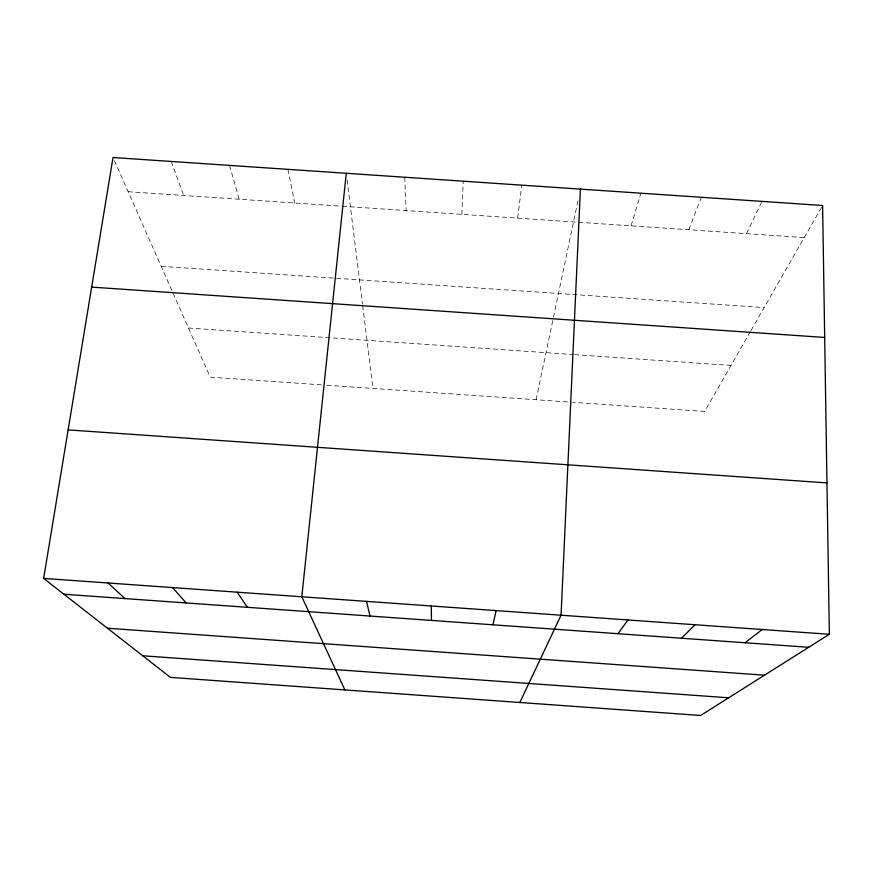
<?xml version="1.0" encoding="UTF-8"?>
<svg xmlns="http://www.w3.org/2000/svg" width="873" height="873" viewBox="0 0 873 873"><rect width="100%" height="100%" fill="white"/><g stroke="black" fill="none" stroke-linecap="round" stroke-linejoin="round"><path stroke-width="0.65" stroke-dasharray="4.37 3.27" d="M461.861 214.343L463.225 181.191M517.667 218.13L521.792 185.152M536.098 399.747L553.176 318.569M553.449 317.259L578.483 198.302M631.103 225.834L640.869 193.206M688.753 229.752L701.39 197.287M746.459 233.658L761.965 201.39M750.354 331.642L704.642 411.445L572.753 402.289M750.998 330.507L821.951 206.628M128.156 191.7L340.928 206.137M342.281 206.235L804.219 237.587M161.178 266.298L764.126 307.58M188.492 328.008L573.179 354.536M574.532 354.634L731.007 365.427M321.384 384.862L210.24 377.147L113.566 158.744M326.808 385.233L571.4 402.202M171.25 161.461L183.646 195.465M229.534 165.401L239.191 199.24M287.872 169.34L294.779 203.005M347.105 179.991L362.502 304.142M362.666 305.485L372.946 388.43M404.723 177.241L406.12 210.568"/><path stroke-width="1.31" d="M580.414 189.114L561.066 615.214L519.828 702.481M346.265 173.291L301.807 596.772L344.868 689.91M43.65 578.417L113.021 157.522L822.606 205.482L829.35 634.289L700.615 715.478L170.421 677.383L43.65 578.417L829.35 634.289M492.929 624.795L496.148 610.598M617.931 633.7L628.025 619.972M681.464 638.228L695.061 624.741M745.062 642.757L762.173 629.52M91.665 287.108L824.679 337.447M68.127 429.887L826.971 482.911M63.915 594.24L808.736 647.297M107.444 628.222L764.497 675.189M142.757 655.776L728.66 697.789M108.088 583L125.014 598.594M172.592 587.584L186.178 602.948M237.161 592.178L247.408 607.313M366.518 601.377L370.043 616.043M431.295 605.982L431.458 620.419"/></g></svg>
